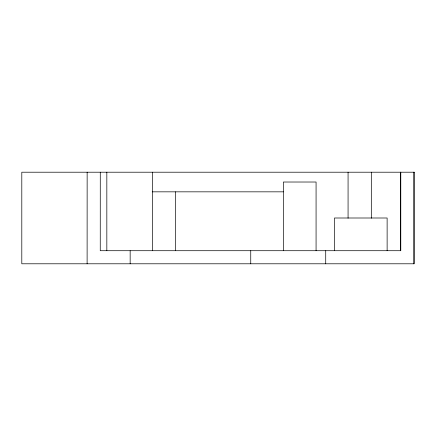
<?xml version="1.0" encoding="UTF-8"?>
<svg xmlns="http://www.w3.org/2000/svg" width="436" height="436" viewBox="0 0 436 436"><rect width="100%" height="100%" fill="white"/><g stroke="black" fill="none" stroke-linecap="round" stroke-linejoin="round"><path stroke-width="0.65" d="M152.229 191.835L283.367 191.835M413.84 172.209L413.84 263.791M400.76 172.209L400.76 250.711L100.253 250.711L100.28 172.209M400.7 172.209L400.7 250.711M387.124 250.711L387.124 218L334.461 218L334.461 250.711M371.319 172.209L371.319 218.223M348.07 172.209L348.07 218.223M325.719 250.711L325.719 263.791M316.073 250.711L316.073 182.019L283.367 182.019L283.367 250.711M250.744 250.711L250.744 263.791M175.425 191.835L175.425 250.711M152.436 172.209L152.436 250.711M130.157 250.711L130.157 263.791M106.831 172.209L106.831 250.711M87.146 172.209L87.113 263.791M414.2 172.209L21.8 172.209L21.8 263.791L414.2 263.791L414.2 172.209"/></g></svg>
